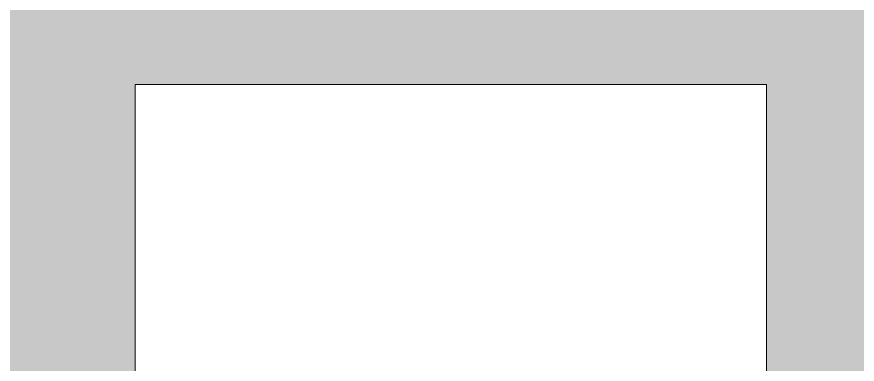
# Model space of a CAD drawing. Extents: x 229 to 2771, y -2895 to -104.
# Drawn here: x 1931.53 to 1967.07, y -234.62 to -219.92 of the extents above; entities that cross this region are included whole.
import ezdxf

# ---------------------------------------------------------------- set-up
doc = ezdxf.new("R2010")
doc.units = 0
doc.header["$MEASUREMENT"] = 0
doc.layers.add('Layer 1', color=7, linetype='Continuous')

# ---------------------------------------------------------------- blocks, each defined once
blk = doc.blocks.new('block 2')
at = {"layer": 'Layer 1', "true_color": 0xef5622}
h = blk.add_hatch(color=20, dxfattribs=at)
h.dxf.hatch_style = 2
edge = h.paths.add_edge_path()
edge.add_spline(control_points=[(1965.318, -665.069), (1965.318, -665.069), (2034.136, -729.933), (2034.136, -729.933), (2034.136, -729.933), (2175.431, -729.933), (2175.431, -729.933), (2175.431, -729.933), (2130.166, -602.072), (2130.166, -602.072), (2130.166, -602.072), (2129.257, -602.072), (2129.257, -602.072), (2129.257, -602.072), (2129.257, -272.401), (2129.257, -272.401), (2081.389, -216.379), (2033.546, -160.357), (1985.678, -104.31), (1937.835, -160.357), (1889.967, -216.379), (1842.124, -272.401), (1842.124, -272.401), (1842.124, -604.823), (1842.124, -604.823), (1842.124, -604.823), (1737.571, -605.806), (1737.571, -605.806), (1737.571, -605.806), (1696.26, -729.933), (1696.26, -729.933), (1696.26, -729.933), (1897.802, -729.933), (1897.802, -729.933), (1897.802, -729.933), (1965.318, -665.069), (1965.318, -665.069)], knot_values=[0, 0, 0, 0, 1, 1, 1, 2, 2, 2, 3, 3, 3, 4, 4, 4, 5, 5, 5, 6, 6, 6, 7, 7, 7, 8, 8, 8, 9, 9, 9, 10, 10, 10, 11, 11, 11, 12, 12, 12, 12], degree=3, periodic=1)
h.paths.add_polyline_path([(2017.214, -597.48), (1954.167, -597.48), (1954.167, -397.879), (2017.214, -397.879)])
h.paths.add_polyline_path([(2012.695, -222.789), (2039.391, -222.789), (2039.391, -258.254), (2012.695, -258.254)])
h.paths.add_polyline_path([(1974.602, -222.789), (2001.323, -222.789), (2001.323, -258.254), (1974.602, -258.254)])
h.paths.add_polyline_path([(1936.533, -222.789), (1963.23, -222.789), (1963.23, -258.254), (1936.533, -258.254)])
at = {"layer": 'Layer 1', "lineweight": 0}
blk.add_lwpolyline([(1936.533, -222.789), (1963.23, -222.789), (1963.23, -258.254), (1936.533, -258.254), (1936.533, -222.789)], dxfattribs=at)
blk.add_open_spline([(1965.318, -665.069), (1965.318, -665.069), (2034.136, -729.933), (2034.136, -729.933), (2034.136, -729.933), (2175.431, -729.933), (2175.431, -729.933), (2175.431, -729.933), (2130.166, -602.072), (2130.166, -602.072), (2130.166, -602.072), (2129.257, -602.072), (2129.257, -602.072), (2129.257, -602.072), (2129.257, -272.401), (2129.257, -272.401), (2081.389, -216.379), (2033.546, -160.357), (1985.678, -104.31), (1937.835, -160.357), (1889.967, -216.379), (1842.124, -272.401), (1842.124, -272.401), (1842.124, -604.823), (1842.124, -604.823), (1842.124, -604.823), (1737.571, -605.806), (1737.571, -605.806), (1737.571, -605.806), (1696.26, -729.933), (1696.26, -729.933), (1696.26, -729.933), (1897.802, -729.933), (1897.802, -729.933), (1897.802, -729.933), (1965.318, -665.069), (1965.318, -665.069)], degree=3, knots=[0, 0, 0, 0, 1, 1, 1, 2, 2, 2, 3, 3, 3, 4, 4, 4, 5, 5, 5, 6, 6, 6, 7, 7, 7, 8, 8, 8, 9, 9, 9, 10, 10, 10, 11, 11, 11, 12, 12, 12, 12], dxfattribs=at)

msp = doc.modelspace()

# ---------------------------------------------------------------- block references
at = {"layer": 'Layer 1'}
msp.add_blockref('block 2', (0, 0), dxfattribs=at)

doc.saveas('drawing.dxf')
